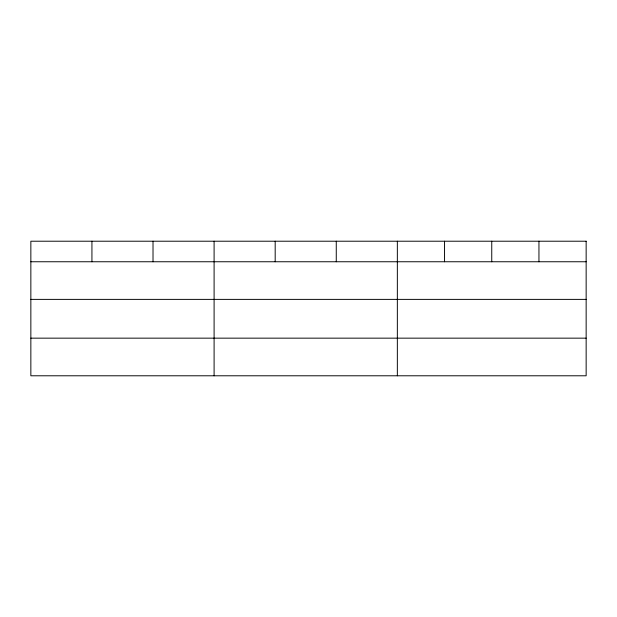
<?xml version="1.0" encoding="UTF-8"?>
<svg xmlns="http://www.w3.org/2000/svg" width="617" height="617" viewBox="0 0 617 617"><rect width="100%" height="100%" fill="white"/><g stroke="black" fill="none" stroke-linecap="round" stroke-linejoin="round"><path stroke-width="0.93" d="M30.85 261.755L586.15 261.755M30.85 299.384L586.15 299.384M30.85 338.155L586.15 338.155M538.949 241.216L538.949 261.755M491.749 241.216L491.749 261.755M444.548 241.216L444.548 261.755M397.348 241.216L397.348 375.784M336.265 241.216L336.265 261.755M275.182 241.216L275.182 261.755M214.099 241.216L214.099 375.784M153.016 241.216L153.016 261.755M91.933 241.216L91.933 261.755M586.15 241.216L30.85 241.216L30.85 375.784L586.15 375.784L586.15 241.216"/></g></svg>
